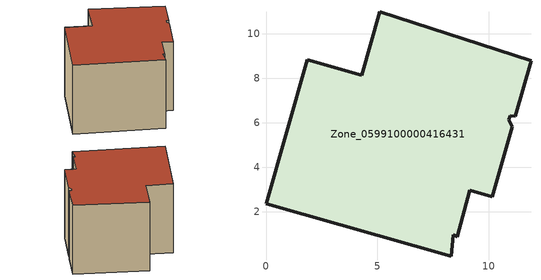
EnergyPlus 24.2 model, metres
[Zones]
Zone_0599100000416431
 floor ground (C_G): 8.32,0.01 0,2.37 1.86,8.83 4.29,8.14 5.1,10.99 11.89,8.78 11.18,6.29 10.95,6.33 10.9,6.13 11.05,5.83 10.15,2.69 9.14,2.98 8.59,0.89 8.41,0.98 z0
 wall outside (C_F): 1.86,8.83 0,2.37 8.32,0.01 8.41,0.98 8.59,0.89 9.14,2.98 10.15,2.69 11.05,5.83 10.9,6.13 10.95,6.33 11.18,6.29 11.89,8.78 5.1,10.99 4.29,8.14 1.86,8.83 z0:7.45
 roof outside (C_R): 0,2.37 8.32,0.01 8.41,0.98 8.59,0.89 9.14,2.98 10.15,2.69 11.05,5.83 10.9,6.13 10.95,6.33 11.18,6.29 11.89,8.78 5.1,10.99 4.29,8.14 1.86,8.83 z7.45
[BUILDING]
Pand.0599100000416431: North Axis=0; Terrain=City; Loads Convergence Tolerance Value=0.04; Temperature Convergence Tolerance Value=0.4; Solar Distribution=FullExterior; Maximum Number of Warmup Days=25; Minimum Number of Warmup Days=1
[Site:Location]
Rotterdam.The.Hague.AP_ZH_NLD Design_Conditions: Latitude=51.96; Longitude=4.45; Time Zone=1; Elevation=-4.5
[SITE:GROUNDTEMPERATURE:BUILDINGSURFACE]
18, 18, 18, 18, 18, 18, 18, 18, 18, 18, 18, 18
[MATERIAL] Thermal Absorptance=0.9; Solar Absorptance=0.7; Visible Absorptance=0.7
Name | Roughness | Thickness | Conductivity | Density | Specific Heat
G.D.2006-2014 | MediumSmooth | 0.15 | 0.06 | 540 | 1210
F.D.2006-2014 | Rough | 0.3 | 0.12 | 1920 | 840
R.D.2006-2014 | MediumRough | 0.2 | 0.08 | 1500 | 1000
[CONSTRUCTION]
C_G: G.D.2006-2014
C_F: F.D.2006-2014
C_R: R.D.2006-2014
[ZONE]
Zone_0599100000416431: Type=1; Multiplier=1; Ceiling Height=Autocalculate; Volume=Autocalculate; Floor Area=autocalculate; Part of Total Floor Area=Yes
[ZONEINFILTRATION:DESIGNFLOWRATE]
Infil_Zone_0599100000416431: Zone or ZoneList or Space or SpaceList=Zone_0599100000416431; Schedule=AlwaysOn; Design Flow Rate Calculation Method=Flow/Area; Flow Rate per Floor Area=0.0021; Constant Term Coefficient=1; Temperature Term Coefficient=0; Velocity Term Coefficient=0; Velocity Squared Term Coefficient=0
[HVACTEMPLATE:ZONE:IDEALLOADSAIRSYSTEM]
Zone_0599100000416431: Maximum Heating Supply Air Temperature=50; Minimum Cooling Supply Air Temperature=13; Maximum Heating Supply Air Humidity Ratio=0.0156; Minimum Cooling Supply Air Humidity Ratio=0.0077; Heating Limit=NoLimit; Cooling Limit=NoLimit; Dehumidification Control Type=ConstantSensibleHeatRatio; Cooling Sensible Heat Ratio=0.7; Dehumidification Setpoint=60; Humidification Control Type=None; Humidification Setpoint=30; Outdoor Air Method=None; Outdoor Air Flow Rate per Person=0.00944; Outdoor Air Flow Rate per Zone Floor Area=0; Outdoor Air Flow Rate per Zone=0; Demand Controlled Ventilation Type=None; Outdoor Air Economizer Type=NoEconomizer; Heat Recovery Type=None; Sensible Heat Recovery Effectiveness=0.7; Latent Heat Recovery Effectiveness=0.65
[ZONECONTROL:THERMOSTAT]
ThermostatControl_Zone_0599100000416431: Zone or ZoneList=Zone_0599100000416431; Control Type Schedule=DualSetpointControlType; Control 1=Thermostat_Zone_0599100000416431; Temperature Difference Between Cutout And Setpoint=0
[THERMOSTATSETPOINT:DUALSETPOINT]
Thermostat_Zone_0599100000416431: Heating Setpoint Temperature Schedule=HeatingSetpoint_Zone_0599100000416431; Cooling Setpoint Temperature Schedule=CoolingSetpoint_Zone_0599100000416431
[SCHEDULE:COMPACT]
HeatingSetpoint_Zone_0599100000416431: Through: 12/31, For: AllDays, Until: 24:00, 21
CoolingSetpoint_Zone_0599100000416431: Through: 12/31, For: AllDays, Until: 24:00, 24
DualSetpointControlType: Through: 12/31, For: AllDays, Until: 24:00, 4
AlwaysOn: Through: 12/31, For: AllDays, Until: 24:00, 1
